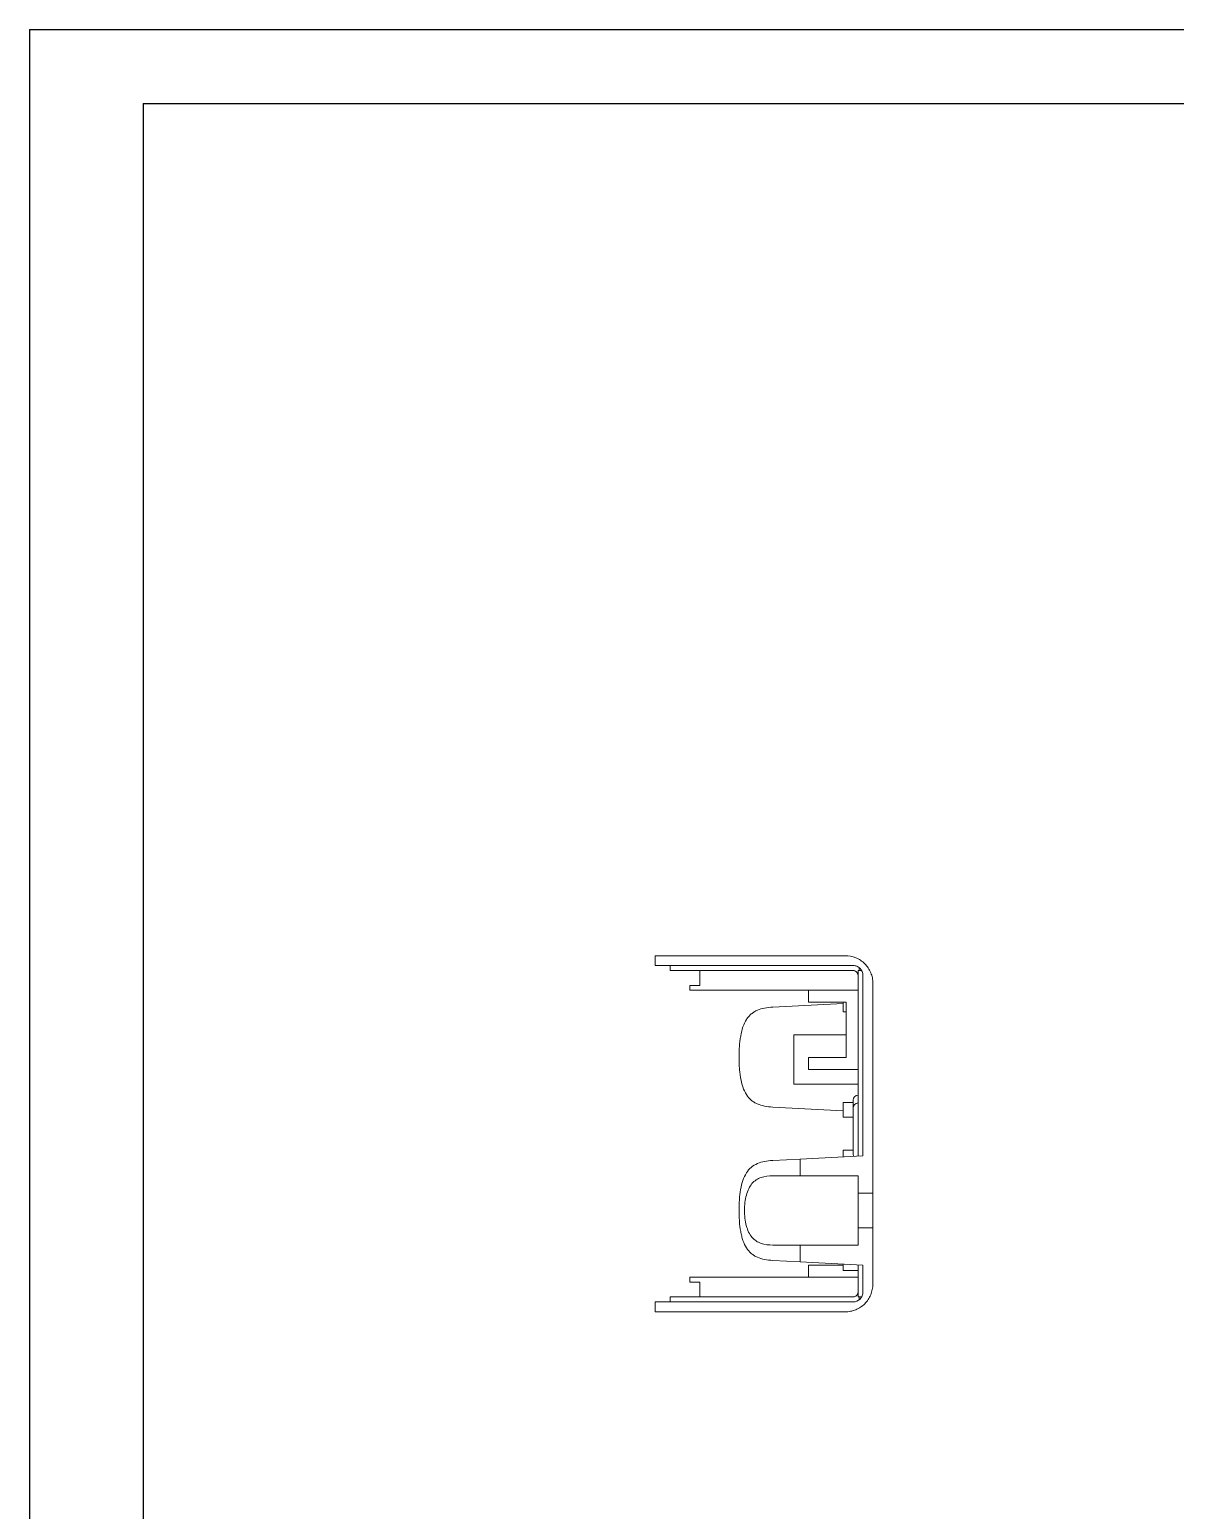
# Model space of a CAD drawing. Header units: inches. Extents: x 2759 to 3735, y 573 to 887.
# Drawn here: x 3291.2 to 3407, y 736.9 to 886.5 of the extents above; entities that cross this region are included whole.
import ezdxf

# ---------------------------------------------------------------- set-up
doc = ezdxf.new("R2010")
doc.units = ezdxf.units.IN

msp = doc.modelspace()

# ---------------------------------------------------------------- linework, layer by layer
for p, q in [((3291.166, 886.544), (3734.668, 886.544)), ((3291.166, 886.544), (3291.166, 572.957)), ((3302.642, 879.078), (3727.202, 879.078)), ((3302.642, 879.078), (3302.642, 580.423))]:
    msp.add_line(p, q)
at = {"color": 7, "linetype": 'Continuous', "lineweight": 15}
for p, q in [((3354.387, 791.939), (3354.387, 792.939)), ((3354.387, 792.939), (3373.587, 792.939)), ((3354.387, 791.939), (3374.387, 791.939)), ((3355.887, 791.939), (3355.887, 791.439)), ((3355.887, 791.439), (3374.387, 791.439)), ((3358.887, 789.939), (3358.887, 791.439)), ((3374.887, 791.439), (3374.99, 791.439)), ((3374.887, 791.439), (3374.887, 790.939)), ((3374.887, 790.939), (3374.887, 772.689)), ((3374.99, 791.737), (3374.99, 791.439)), ((3375.253, 791.439), (3374.99, 791.439)), ((3375.387, 772.715), (3375.387, 790.939)), ((3357.887, 789.439), (3357.887, 789.939)), ((3357.887, 789.939), (3358.887, 789.939)), ((3357.887, 789.439), (3369.887, 789.439)), ((3369.887, 789.439), (3374.887, 789.439)), ((3369.887, 788.239), (3369.887, 789.439)), ((3376.387, 768.939), (3376.387, 790.139)), ((3366.274, 787.737), (3373.387, 788.11)), ((3373.687, 788.239), (3369.887, 788.239)), ((3373.387, 788.027), (3373.387, 788.239)), ((3373.387, 787.277), (3373.387, 788.027)), ((3373.687, 782.639), (3373.687, 788.239)), ((3373.387, 787.277), (3373.687, 787.277)), ((3368.387, 784.939), (3368.387, 779.939)), ((3368.387, 784.939), (3373.687, 784.939)), ((3369.887, 781.439), (3369.887, 782.639)), ((3369.887, 782.639), (3373.687, 782.639)), ((3369.887, 781.439), (3374.887, 781.439)), ((3374.387, 777.547), (3374.387, 778.33)), ((3366.274, 777.64), (3373.387, 777.267)), ((3374.387, 778.1), (3373.387, 778.1)), ((3373.387, 777.35), (3373.387, 778.1)), ((3373.387, 776.6), (3373.387, 777.35)), ((3374.387, 772.959), (3374.387, 777.547)), ((3373.387, 776.6), (3374.387, 776.6)), ((3366.274, 772.237), (3369.054, 772.383)), ((3369.054, 772.383), (3375.387, 772.715)), ((3369.054, 772.383), (3369.054, 770.689)), ((3374.387, 773.277), (3373.387, 773.277)), ((3373.387, 772.61), (3373.387, 773.277)), ((3369.054, 770.689), (3366.274, 770.689)), ((3369.054, 770.689), (3374.887, 770.689)), ((3374.887, 770.689), (3374.887, 768.939)), ((3376.387, 768.939), (3374.887, 768.939)), ((3374.887, 768.939), (3374.887, 765.439)), ((3376.387, 765.439), (3376.387, 768.939)), ((3374.887, 765.439), (3374.887, 763.689)), ((3374.887, 765.439), (3376.387, 765.439)), ((3376.387, 759.739), (3376.387, 765.439)), ((3366.274, 763.689), (3369.054, 763.689)), ((3369.054, 763.689), (3369.054, 761.994)), ((3374.887, 763.689), (3369.054, 763.689)), ((3369.054, 761.994), (3366.274, 762.14)), ((3369.054, 761.994), (3375.387, 761.662)), ((3357.887, 760.439), (3357.887, 759.939)), ((3357.887, 760.439), (3374.887, 760.439)), ((3369.887, 760.439), (3369.887, 761.639)), ((3373.387, 761.639), (3369.887, 761.639)), ((3373.387, 761.1), (3373.387, 761.767)), ((3373.387, 761.1), (3374.887, 761.1)), ((3374.887, 761.689), (3374.887, 758.939)), ((3375.387, 758.939), (3375.387, 761.662)), ((3357.887, 759.939), (3358.887, 759.939)), ((3358.887, 759.939), (3358.887, 758.439)), ((3374.887, 758.439), (3374.887, 758.939)), ((3354.387, 756.939), (3354.387, 757.939)), ((3374.387, 757.939), (3354.387, 757.939)), ((3355.887, 757.939), (3355.887, 758.439)), ((3355.887, 758.439), (3374.387, 758.439)), ((3374.887, 758.439), (3374.99, 758.439)), ((3374.99, 758.14), (3374.99, 758.439)), ((3375.253, 758.439), (3374.99, 758.439)), ((3373.587, 756.939), (3354.387, 756.939))]:
    msp.add_line(p, q, dxfattribs=at)
for centre in [(3374.887, 778.33), (3374.887, 777.547)]:
    msp.add_arc(centre, 0.5, 90, 180, dxfattribs=at)
for points, knots in [([(3376.387, 790.139), (3376.387, 790.324), (3376.369, 790.506), (3376.298, 790.864), (3376.244, 791.042), (3376.103, 791.382), (3376.017, 791.542), (3375.813, 791.847), (3375.695, 791.991), (3375.436, 792.249), (3375.295, 792.365), (3374.989, 792.57), (3374.826, 792.656), (3374.321, 792.865), (3373.955, 792.939), (3373.587, 792.939)], [0, 0, 0, 0, 0.125, 0.125, 0.25, 0.25, 0.375, 0.375, 0.5, 0.5, 0.625, 0.625, 0.75, 0.75, 1, 1, 1, 1]), ([(3374.387, 791.939), (3374.519, 791.939), (3374.648, 791.913), (3374.89, 791.813), (3375.001, 791.739), (3375.278, 791.462), (3375.387, 791.203), (3375.387, 790.939)], [0, 0, 0, 0, 0.25, 0.25, 0.5, 0.5, 1, 1, 1, 1]), ([(3374.387, 791.439), (3374.519, 791.439), (3374.648, 791.385), (3374.833, 791.201), (3374.887, 791.071), (3374.887, 790.939)], [0, 0, 0, 0, 0.5, 0.5, 1, 1, 1, 1]), ([(3366.274, 787.737), (3365.692, 787.707), (3365.175, 787.622), (3364.608, 787.378), (3364.498, 787.321), (3364.292, 787.195), (3364.194, 787.125), (3364.01, 786.969), (3363.923, 786.884), (3363.76, 786.695), (3363.683, 786.592), (3363.472, 786.26), (3363.356, 786.011), (3363.164, 785.454), (3363.087, 785.143), (3363, 784.656), (3362.975, 784.489), (3362.933, 784.145), (3362.916, 783.968), (3362.875, 783.431), (3362.862, 783.069), (3362.862, 782.52), (3362.865, 782.335), (3362.878, 781.97), (3362.887, 781.79), (3362.914, 781.435), (3362.93, 781.26), (3362.971, 780.915), (3362.996, 780.744), (3363.083, 780.252), (3363.157, 779.948), (3363.349, 779.384), (3363.467, 779.126), (3363.747, 778.684), (3363.907, 778.497), (3364.184, 778.26), (3364.283, 778.188), (3364.489, 778.061), (3364.597, 778.005), (3364.936, 777.857), (3365.18, 777.786), (3365.705, 777.685), (3365.982, 777.655), (3366.274, 777.64)], [0, 0, 0, 0, 0.125, 0.125, 0.15625, 0.15625, 0.1875, 0.1875, 0.21875, 0.21875, 0.25, 0.25, 0.3125, 0.3125, 0.375, 0.375, 0.40625, 0.40625, 0.4375, 0.4375, 0.5, 0.5, 0.53125, 0.53125, 0.5625, 0.5625, 0.59375, 0.59375, 0.625, 0.625, 0.6875, 0.6875, 0.75, 0.75, 0.8125, 0.8125, 0.84375, 0.84375, 0.875, 0.875, 0.9375, 0.9375, 1, 1, 1, 1]), ([(3374.465, 772.667), (3374.442, 772.721), (3374.398, 772.822), (3374.391, 772.916), (3374.387, 772.959)], [0, 0, 0, 0, 0.5436409, 1, 1, 1, 1]), ([(3366.274, 762.14), (3365.692, 762.171), (3365.175, 762.255), (3364.608, 762.5), (3364.499, 762.556), (3364.292, 762.682), (3364.194, 762.752), (3363.918, 762.986), (3363.754, 763.174), (3363.471, 763.618), (3363.354, 763.872), (3363.21, 764.29), (3363.167, 764.436), (3363.091, 764.742), (3363.057, 764.902), (3362.97, 765.393), (3362.929, 765.735), (3362.888, 766.271), (3362.878, 766.453), (3362.865, 766.817), (3362.862, 766.999), (3362.862, 767.546), (3362.874, 767.916), (3362.927, 768.627), (3362.967, 768.97), (3363.084, 769.629), (3363.159, 769.936), (3363.349, 770.495), (3363.468, 770.751), (3363.746, 771.193), (3363.908, 771.381), (3364.279, 771.699), (3364.485, 771.823), (3364.937, 772.02), (3365.184, 772.092), (3365.706, 772.193), (3365.982, 772.222), (3366.274, 772.237)], [0, 0, 0, 0, 0.125, 0.125, 0.15625, 0.15625, 0.1875, 0.1875, 0.25, 0.25, 0.3125, 0.3125, 0.34375, 0.34375, 0.375, 0.375, 0.4375, 0.4375, 0.46875, 0.46875, 0.5, 0.5, 0.5625, 0.5625, 0.625, 0.625, 0.6875, 0.6875, 0.75, 0.75, 0.8125, 0.8125, 0.875, 0.875, 0.9375, 0.9375, 1, 1, 1, 1]), ([(3366.274, 770.689), (3365.847, 770.689), (3365.455, 770.644), (3364.918, 770.46), (3364.749, 770.379), (3364.44, 770.174), (3364.297, 770.049), (3364.042, 769.748), (3363.932, 769.577), (3363.743, 769.189), (3363.663, 768.969), (3363.538, 768.503), (3363.492, 768.255), (3363.429, 767.731), (3363.414, 767.466), (3363.414, 766.929), (3363.429, 766.658), (3363.489, 766.14), (3363.536, 765.886), (3363.66, 765.417), (3363.738, 765.201), (3363.929, 764.805), (3364.04, 764.632), (3364.294, 764.332), (3364.437, 764.205), (3364.747, 763.999), (3364.916, 763.918), (3365.454, 763.734), (3365.847, 763.689), (3366.274, 763.689)], [0, 0, 0, 0, 0.125, 0.125, 0.1875, 0.1875, 0.25, 0.25, 0.3125, 0.3125, 0.375, 0.375, 0.4375, 0.4375, 0.5, 0.5, 0.5625, 0.5625, 0.625, 0.625, 0.6875, 0.6875, 0.75, 0.75, 0.8125, 0.8125, 0.875, 0.875, 1, 1, 1, 1]), ([(3373.587, 756.939), (3373.771, 756.939), (3373.952, 756.957), (3374.308, 757.027), (3374.486, 757.08), (3374.825, 757.22), (3374.985, 757.306), (3375.29, 757.508), (3375.435, 757.627), (3375.693, 757.885), (3375.81, 758.026), (3376.015, 758.332), (3376.102, 758.495), (3376.313, 759), (3376.387, 759.368), (3376.387, 759.739)], [0, 0, 0, 0, 0.125, 0.125, 0.25, 0.25, 0.375, 0.375, 0.5, 0.5, 0.625, 0.625, 0.75, 0.75, 1, 1, 1, 1]), ([(3375.387, 758.939), (3375.387, 758.806), (3375.361, 758.677), (3375.261, 758.434), (3375.186, 758.323), (3374.909, 758.047), (3374.651, 757.939), (3374.387, 757.939)], [0, 0, 0, 0, 0.25, 0.25, 0.5, 0.5, 1, 1, 1, 1]), ([(3374.887, 758.939), (3374.887, 758.806), (3374.833, 758.677), (3374.648, 758.493), (3374.519, 758.439), (3374.387, 758.439)], [0, 0, 0, 0, 0.5, 0.5, 1, 1, 1, 1])]:
    msp.add_open_spline(points, degree=3, knots=knots, dxfattribs=at)
msp.add_open_spline([(3374.887, 779.939), (3372.721, 779.939), (3370.554, 779.939), (3368.387, 779.939)], degree=3, dxfattribs=at)

doc.saveas('drawing.dxf')
